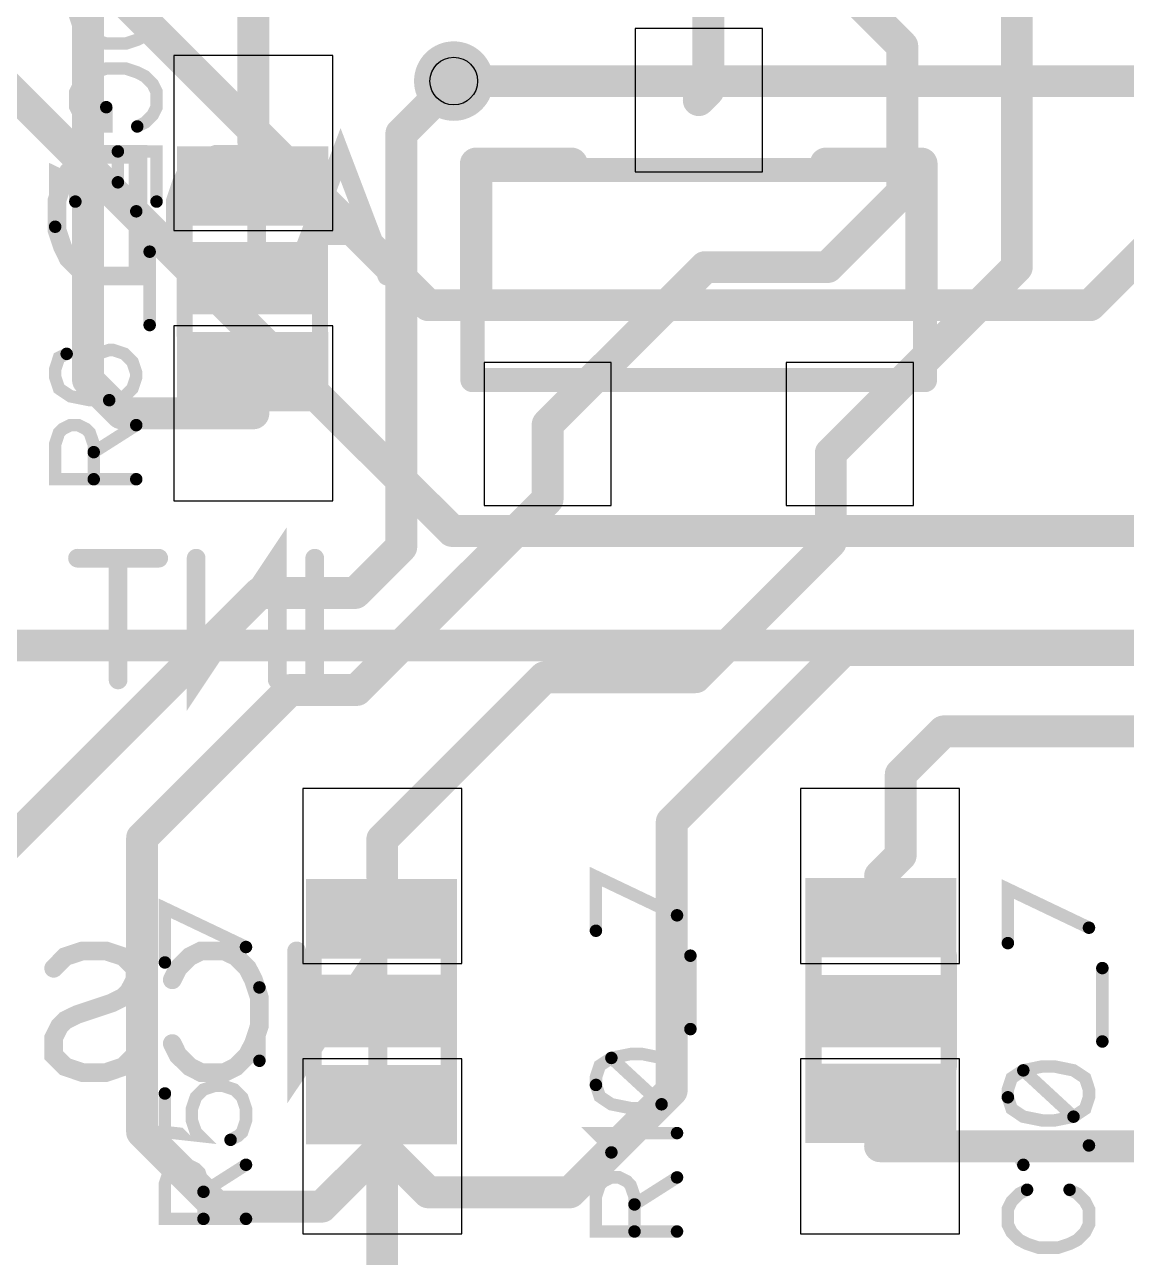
# Model space of a CAD drawing. Extents: x -8.2 to 25.5, y -3.3 to 33.2.
# Drawn here: x 3.19 to 10.12, y 5.5 to 13.25 of the extents above; entities that cross this region are included whole.
import ezdxf

# ---------------------------------------------------------------- set-up
doc = ezdxf.new("R2010")
doc.units = 0
for name, color, linetype in [('Bottom', 6, 'CONTINUOUS'), ('Bottom_Silk', 11, 'CONTINUOUS'), ('Drill_Bottom', 8, 'CONTINUOUS'), ('Drill_Top', 7, 'CONTINUOUS'), ('Top', 5, 'CONTINUOUS'), ('Top_Assy', 1, 'CONTINUOUS'), ('Top_Mask', 3, 'CONTINUOUS'), ('Top_Paste', 4, 'CONTINUOUS'), ('Top_Silk', 2, 'CONTINUOUS')]:
    doc.layers.add(name, color=color, linetype=linetype)

msp = doc.modelspace()

# ---------------------------------------------------------------- linework, layer by layer
at = {"layer": 'Bottom', "linetype": 'CONTINUOUS', "const_width": 0.2}
for points in [[(13.9115, 15.51), (9.8915, 11.49)], [(5.8815, 10.07), (1.4515, 14.5)], [(5.7315, 11.49), (3.4315, 13.79)], [(5.8915, 12.9), (10.4015, 12.9)], [(9.8915, 11.49), (5.7315, 11.49)], [(10.4915, 10.07), (5.8815, 10.07)], [(11.6415, 9.35), (1.5215, 9.35)]]:
    msp.add_lwpolyline(points, dxfattribs=at)
at = {"layer": 'Bottom', "linetype": 'CONTINUOUS'}
for points, const_width in [([(6.0165, 12.9, 1), (5.7665, 12.9, 1), (6.0165, 12.9, 1)], 0.25), ([(5.8415, 12.9, 1), (5.9415, 12.9, 1), (5.8415, 12.9, 1)], 0.1), ([(5.6815, 11.49, 1), (5.7815, 11.49, 1), (5.6815, 11.49, 1)], 0.1), ([(5.6815, 11.49, 1), (5.7815, 11.49, 1), (5.6815, 11.49, 1)], 0.1), ([(9.8415, 11.49, 1), (9.9415, 11.49, 1), (9.8415, 11.49, 1)], 0.1), ([(9.8415, 11.49, 1), (9.9415, 11.49, 1), (9.8415, 11.49, 1)], 0.1), ([(5.8315, 10.07, 1), (5.9315, 10.07, 1), (5.8315, 10.07, 1)], 0.1), ([(5.8315, 10.07, 1), (5.9315, 10.07, 1), (5.8315, 10.07, 1)], 0.1)]:
    msp.add_lwpolyline(points, format="xyb", dxfattribs=dict(at, const_width=const_width))
at = {"layer": 'Bottom_Silk', "linetype": 'CONTINUOUS', "const_width": 0.1176}
for points in [[(4.8872, 11.6734), (5.1795, 12.4391), (5.4709, 11.6734)], [(3.9062, 12.4391), (3.9062, 11.6734), (3.651, 11.6734), (3.5415, 11.7105), (3.4682, 11.7829), (3.432, 11.8562), (3.3958, 11.9649), (3.3958, 12.1476), (3.432, 12.2571), (3.4682, 12.3296), (3.5415, 12.4029), (3.651, 12.4391), (3.9062, 12.4391)], [(4.6519, 12.4391), (4.6519, 11.6734), (4.3967, 11.6734), (4.2872, 11.7105), (4.2139, 11.7829), (4.1777, 11.8562), (4.1415, 11.9649), (4.1415, 12.1476), (4.1777, 12.2571), (4.2139, 12.3296), (4.2872, 12.4029), (4.3967, 12.4391), (4.6519, 12.4391)], [(5.3614, 11.9286), (4.9967, 11.9286)], [(4.2715, 9.8991), (4.2715, 9.1334), (4.7819, 9.8991), (4.7819, 9.1334)], [(4.0362, 9.8991), (3.5258, 9.8991)], [(3.781, 9.8991), (3.781, 9.1334)], [(5.0172, 9.8991), (5.0172, 9.1334)], [(4.9034, 7.4291), (4.9034, 6.6634), (5.4139, 7.4291), (5.4139, 6.6634)], [(3.3758, 7.3196), (3.4482, 7.3929), (3.5577, 7.4291), (3.7034, 7.4291), (3.8129, 7.3929), (3.8862, 7.3196), (3.8862, 7.2471), (3.8491, 7.1739), (3.8129, 7.1376), (3.7405, 7.1014), (3.5215, 7.0281), (3.4482, 6.9919), (3.412, 6.9549), (3.3758, 6.8824), (3.3758, 6.7729), (3.4482, 6.7005), (3.5577, 6.6634), (3.7034, 6.6634), (3.8129, 6.7005), (3.8862, 6.7729)], [(4.1215, 7.2471), (4.1577, 7.3196), (4.231, 7.3929), (4.3034, 7.4291), (4.4491, 7.4291), (4.5224, 7.3929), (4.5949, 7.3196), (4.6319, 7.2471), (4.6681, 7.1376), (4.6681, 6.9549), (4.6319, 6.8462), (4.5949, 6.7729), (4.5224, 6.7005), (4.4491, 6.6634), (4.3034, 6.6634), (4.231, 6.7005), (4.1577, 6.7729), (4.1215, 6.8462)]]:
    msp.add_lwpolyline(points, dxfattribs=at)
at = {"layer": 'Bottom_Silk', "linetype": 'CONTINUOUS', "const_width": 0.0588}
for points in [[(3.8768, 12.4391, 1), (3.9356, 12.4391, 1), (3.8768, 12.4391, 1)], [(4.6225, 12.4391, 1), (4.6813, 12.4391, 1), (4.6225, 12.4391, 1)], [(4.9673, 11.9286, 1), (5.0261, 11.9286, 1), (4.9673, 11.9286, 1)], [(5.332, 11.9286, 1), (5.3909, 11.9286, 1), (5.332, 11.9286, 1)], [(4.8578, 11.6734, 1), (4.9166, 11.6734, 1), (4.8578, 11.6734, 1)], [(5.4415, 11.6734, 1), (5.5004, 11.6734, 1), (5.4415, 11.6734, 1)], [(3.4963, 9.8991, 1), (3.5552, 9.8991, 1), (3.4963, 9.8991, 1)], [(3.7516, 9.8991, 1), (3.8104, 9.8991, 1), (3.7516, 9.8991, 1)], [(4.0068, 9.8991, 1), (4.0656, 9.8991, 1), (4.0068, 9.8991, 1)], [(4.2421, 9.8991, 1), (4.3009, 9.8991, 1), (4.2421, 9.8991, 1)], [(4.9878, 9.8991, 1), (5.0466, 9.8991, 1), (4.9878, 9.8991, 1)], [(3.7516, 9.1334, 1), (3.8104, 9.1334, 1), (3.7516, 9.1334, 1)], [(4.7525, 9.1334, 1), (4.8113, 9.1334, 1), (4.7525, 9.1334, 1)], [(4.9878, 9.1334, 1), (5.0466, 9.1334, 1), (4.9878, 9.1334, 1)], [(4.874, 7.4291, 1), (4.9329, 7.4291, 1), (4.874, 7.4291, 1)], [(3.3463, 7.3196, 1), (3.4052, 7.3196, 1), (3.3463, 7.3196, 1)], [(4.0921, 7.2471, 1), (4.1509, 7.2471, 1), (4.0921, 7.2471, 1)], [(4.0921, 6.8462, 1), (4.1509, 6.8462, 1), (4.0921, 6.8462, 1)], [(3.8568, 6.7729, 1), (3.9156, 6.7729, 1), (3.8568, 6.7729, 1)], [(5.3845, 6.6634, 1), (5.4433, 6.6634, 1), (5.3845, 6.6634, 1)]]:
    msp.add_lwpolyline(points, format="xyb", dxfattribs=at)
at = {"layer": 'Drill_Bottom'}
msp.add_circle((5.8915, 12.9), 0.15, dxfattribs=at)
at = {"layer": 'Drill_Top'}
msp.add_circle((5.8915, 12.9), 0.15, dxfattribs=at)
at = {"layer": 'Top', "linetype": 'CONTINUOUS', "const_width": 0.2}
for points in [[(9.4315, 14.7), (9.4315, 11.73)], [(3.5915, 11.02), (3.5915, 14.46)], [(8.7115, 13.12), (7.6915, 14.14)], [(4.6315, 12.51), (4.6315, 13.73)], [(7.4915, 13.38), (7.4915, 12.84)], [(8.7115, 12.2), (8.7115, 13.12)], [(5.5615, 12.57), (5.8915, 12.9)], [(7.4915, 12.84), (7.4315, 12.78)], [(5.5615, 9.97), (5.5615, 12.57)], [(8.2415, 11.73), (8.7115, 12.2)], [(6.4815, 10.74), (7.4715, 11.73)], [(7.4715, 11.73), (8.2415, 11.73)], [(9.4315, 11.73), (8.3815, 10.68)], [(3.8015, 10.81), (3.5915, 11.02)], [(4.6315, 10.81), (3.8015, 10.81)], [(6.4815, 10.68), (6.4815, 10.74)], [(6.4815, 10.68), (6.4815, 10.27)], [(8.2615, 10.56), (8.3815, 10.68)], [(8.2615, 10), (8.2615, 10.56)], [(6.4815, 10.27), (5.2815, 9.07)], [(7.4115, 9.15), (8.2615, 10)], [(5.2715, 9.68), (5.5615, 9.97)], [(1.8715, 6.88), (4.6715, 9.68)], [(4.6715, 9.68), (5.2715, 9.68)], [(8.3415, 9.32), (7.2615, 8.24)], [(10.9815, 9.32), (8.3415, 9.32)], [(5.4415, 8.13), (6.4615, 9.15)], [(6.4615, 9.15), (7.4115, 9.15)], [(4.8615, 9.07), (3.9315, 8.14)], [(5.2815, 9.07), (4.8615, 9.07)], [(8.9715, 8.81), (8.7015, 8.54)], [(11.0715, 8.81), (8.9715, 8.81)], [(8.7015, 8.54), (8.7015, 8.03)], [(7.2615, 8.24), (7.2615, 6.55)], [(3.9315, 8.14), (3.9315, 6.29)], [(5.4415, 7.9), (5.4415, 8.13)], [(8.7015, 8.03), (8.5715, 7.9)], [(7.2615, 6.55), (6.6215, 5.91)], [(3.9315, 6.29), (4.4015, 5.82)], [(5.0615, 5.82), (5.4415, 6.2)], [(5.4415, 6.2), (5.4415, 3.64)], [(5.7315, 5.91), (5.4415, 6.2)], [(8.5715, 6.2), (10.9815, 6.2)], [(6.6215, 5.91), (5.7315, 5.91)], [(4.4015, 5.82), (5.0615, 5.82)]]:
    msp.add_lwpolyline(points, dxfattribs=at)
at = {"layer": 'Top', "linetype": 'CONTINUOUS'}
for points in [[(7.8315, 13.23), (7.0315, 13.23), (7.0315, 12.33), (7.8315, 12.33), (7.8315, 13.23)], [(4.1315, 13.06), (4.1315, 11.96), (5.1315, 11.96), (5.1315, 13.06), (4.1315, 13.06)], [(4.1315, 11.36), (4.1315, 10.26), (5.1315, 10.26), (5.1315, 11.36), (4.1315, 11.36)], [(6.8815, 11.13), (6.0815, 11.13), (6.0815, 10.23), (6.8815, 10.23), (6.8815, 11.13)], [(8.7815, 11.13), (7.9815, 11.13), (7.9815, 10.23), (8.7815, 10.23), (8.7815, 11.13)], [(4.9415, 8.45), (4.9415, 7.35), (5.9415, 7.35), (5.9415, 8.45), (4.9415, 8.45)], [(9.0715, 7.35), (9.0715, 8.45), (8.0715, 8.45), (8.0715, 7.35), (9.0715, 7.35)], [(4.9415, 6.75), (4.9415, 5.65), (5.9415, 5.65), (5.9415, 6.75), (4.9415, 6.75)], [(9.0715, 5.65), (9.0715, 6.75), (8.0715, 6.75), (8.0715, 5.65), (9.0715, 5.65)]]:
    msp.add_lwpolyline(points, dxfattribs=at)
for points, const_width in [([(8.6615, 13.12, 1), (8.7615, 13.12, 1), (8.6615, 13.12, 1)], 0.1), ([(8.6615, 13.12, 1), (8.7615, 13.12, 1), (8.6615, 13.12, 1)], 0.1), ([(6.0165, 12.9, 1), (5.7665, 12.9, 1), (6.0165, 12.9, 1)], 0.25), ([(5.8415, 12.9, 1), (5.9415, 12.9, 1), (5.8415, 12.9, 1)], 0.1), ([(7.3815, 12.78, 1), (7.4815, 12.78, 1), (7.3815, 12.78, 1)], 0.1), ([(7.4415, 12.84, 1), (7.5415, 12.84, 1), (7.4415, 12.84, 1)], 0.1), ([(7.4415, 12.84, 1), (7.5415, 12.84, 1), (7.4415, 12.84, 1)], 0.1), ([(5.5115, 12.57, 1), (5.6115, 12.57, 1), (5.5115, 12.57, 1)], 0.1), ([(5.5115, 12.57, 1), (5.6115, 12.57, 1), (5.5115, 12.57, 1)], 0.1), ([(4.5815, 12.51, 1), (4.6815, 12.51, 1), (4.5815, 12.51, 1)], 0.1), ([(8.6615, 12.2, 1), (8.7615, 12.2, 1), (8.6615, 12.2, 1)], 0.1), ([(8.6615, 12.2, 1), (8.7615, 12.2, 1), (8.6615, 12.2, 1)], 0.1), ([(7.4215, 11.73, 1), (7.5215, 11.73, 1), (7.4215, 11.73, 1)], 0.1), ([(7.4215, 11.73, 1), (7.5215, 11.73, 1), (7.4215, 11.73, 1)], 0.1), ([(8.1915, 11.73, 1), (8.2915, 11.73, 1), (8.1915, 11.73, 1)], 0.1), ([(8.1915, 11.73, 1), (8.2915, 11.73, 1), (8.1915, 11.73, 1)], 0.1), ([(9.3815, 11.73, 1), (9.4815, 11.73, 1), (9.3815, 11.73, 1)], 0.1), ([(9.3815, 11.73, 1), (9.4815, 11.73, 1), (9.3815, 11.73, 1)], 0.1), ([(3.5415, 11.02, 1), (3.6415, 11.02, 1), (3.5415, 11.02, 1)], 0.1), ([(3.5415, 11.02, 1), (3.6415, 11.02, 1), (3.5415, 11.02, 1)], 0.1), ([(3.7515, 10.81, 1), (3.8515, 10.81, 1), (3.7515, 10.81, 1)], 0.1), ([(3.7515, 10.81, 1), (3.8515, 10.81, 1), (3.7515, 10.81, 1)], 0.1), ([(4.5815, 10.81, 1), (4.6815, 10.81, 1), (4.5815, 10.81, 1)], 0.1), ([(6.4315, 10.74, 1), (6.5315, 10.74, 1), (6.4315, 10.74, 1)], 0.1), ([(6.4315, 10.74, 1), (6.5315, 10.74, 1), (6.4315, 10.74, 1)], 0.1), ([(6.4315, 10.68, 1), (6.5315, 10.68, 1), (6.4315, 10.68, 1)], 0.1), ([(6.4315, 10.68, 1), (6.5315, 10.68, 1), (6.4315, 10.68, 1)], 0.1), ([(8.3315, 10.68, 1), (8.4315, 10.68, 1), (8.3315, 10.68, 1)], 0.1), ([(8.3315, 10.68, 1), (8.4315, 10.68, 1), (8.3315, 10.68, 1)], 0.1), ([(8.2115, 10.56, 1), (8.3115, 10.56, 1), (8.2115, 10.56, 1)], 0.1), ([(8.2115, 10.56, 1), (8.3115, 10.56, 1), (8.2115, 10.56, 1)], 0.1), ([(6.4315, 10.27, 1), (6.5315, 10.27, 1), (6.4315, 10.27, 1)], 0.1), ([(6.4315, 10.27, 1), (6.5315, 10.27, 1), (6.4315, 10.27, 1)], 0.1), ([(8.2115, 10, 1), (8.3115, 10, 1), (8.2115, 10, 1)], 0.1), ([(8.2115, 10, 1), (8.3115, 10, 1), (8.2115, 10, 1)], 0.1), ([(5.5115, 9.97, 1), (5.6115, 9.97, 1), (5.5115, 9.97, 1)], 0.1), ([(5.5115, 9.97, 1), (5.6115, 9.97, 1), (5.5115, 9.97, 1)], 0.1), ([(4.6215, 9.68, 1), (4.7215, 9.68, 1), (4.6215, 9.68, 1)], 0.1), ([(4.6215, 9.68, 1), (4.7215, 9.68, 1), (4.6215, 9.68, 1)], 0.1), ([(5.2215, 9.68, 1), (5.3215, 9.68, 1), (5.2215, 9.68, 1)], 0.1), ([(5.2215, 9.68, 1), (5.3215, 9.68, 1), (5.2215, 9.68, 1)], 0.1), ([(8.2915, 9.32, 1), (8.3915, 9.32, 1), (8.2915, 9.32, 1)], 0.1), ([(8.2915, 9.32, 1), (8.3915, 9.32, 1), (8.2915, 9.32, 1)], 0.1), ([(6.4115, 9.15, 1), (6.5115, 9.15, 1), (6.4115, 9.15, 1)], 0.1), ([(6.4115, 9.15, 1), (6.5115, 9.15, 1), (6.4115, 9.15, 1)], 0.1), ([(7.3615, 9.15, 1), (7.4615, 9.15, 1), (7.3615, 9.15, 1)], 0.1), ([(7.3615, 9.15, 1), (7.4615, 9.15, 1), (7.3615, 9.15, 1)], 0.1), ([(4.8115, 9.07, 1), (4.9115, 9.07, 1), (4.8115, 9.07, 1)], 0.1), ([(4.8115, 9.07, 1), (4.9115, 9.07, 1), (4.8115, 9.07, 1)], 0.1), ([(5.2315, 9.07, 1), (5.3315, 9.07, 1), (5.2315, 9.07, 1)], 0.1), ([(5.2315, 9.07, 1), (5.3315, 9.07, 1), (5.2315, 9.07, 1)], 0.1), ([(8.9215, 8.81, 1), (9.0215, 8.81, 1), (8.9215, 8.81, 1)], 0.1), ([(8.9215, 8.81, 1), (9.0215, 8.81, 1), (8.9215, 8.81, 1)], 0.1), ([(8.6515, 8.54, 1), (8.7515, 8.54, 1), (8.6515, 8.54, 1)], 0.1), ([(8.6515, 8.54, 1), (8.7515, 8.54, 1), (8.6515, 8.54, 1)], 0.1), ([(7.2115, 8.24, 1), (7.3115, 8.24, 1), (7.2115, 8.24, 1)], 0.1), ([(7.2115, 8.24, 1), (7.3115, 8.24, 1), (7.2115, 8.24, 1)], 0.1), ([(3.8815, 8.14, 1), (3.9815, 8.14, 1), (3.8815, 8.14, 1)], 0.1), ([(3.8815, 8.14, 1), (3.9815, 8.14, 1), (3.8815, 8.14, 1)], 0.1), ([(5.3915, 8.13, 1), (5.4915, 8.13, 1), (5.3915, 8.13, 1)], 0.1), ([(5.3915, 8.13, 1), (5.4915, 8.13, 1), (5.3915, 8.13, 1)], 0.1), ([(8.6515, 8.03, 1), (8.7515, 8.03, 1), (8.6515, 8.03, 1)], 0.1), ([(8.6515, 8.03, 1), (8.7515, 8.03, 1), (8.6515, 8.03, 1)], 0.1), ([(5.3915, 7.9, 1), (5.4915, 7.9, 1), (5.3915, 7.9, 1)], 0.1), ([(8.5215, 7.9, 1), (8.6215, 7.9, 1), (8.5215, 7.9, 1)], 0.1), ([(7.2115, 6.55, 1), (7.3115, 6.55, 1), (7.2115, 6.55, 1)], 0.1), ([(7.2115, 6.55, 1), (7.3115, 6.55, 1), (7.2115, 6.55, 1)], 0.1), ([(3.8815, 6.29, 1), (3.9815, 6.29, 1), (3.8815, 6.29, 1)], 0.1), ([(3.8815, 6.29, 1), (3.9815, 6.29, 1), (3.8815, 6.29, 1)], 0.1), ([(5.3915, 6.2, 1), (5.4915, 6.2, 1), (5.3915, 6.2, 1)], 0.1), ([(5.3915, 6.2, 1), (5.4915, 6.2, 1), (5.3915, 6.2, 1)], 0.1), ([(5.3915, 6.2, 1), (5.4915, 6.2, 1), (5.3915, 6.2, 1)], 0.1), ([(8.5215, 6.2, 1), (8.6215, 6.2, 1), (8.5215, 6.2, 1)], 0.1), ([(5.6815, 5.91, 1), (5.7815, 5.91, 1), (5.6815, 5.91, 1)], 0.1), ([(5.6815, 5.91, 1), (5.7815, 5.91, 1), (5.6815, 5.91, 1)], 0.1), ([(6.5715, 5.91, 1), (6.6715, 5.91, 1), (6.5715, 5.91, 1)], 0.1), ([(6.5715, 5.91, 1), (6.6715, 5.91, 1), (6.5715, 5.91, 1)], 0.1), ([(4.3515, 5.82, 1), (4.4515, 5.82, 1), (4.3515, 5.82, 1)], 0.1), ([(4.3515, 5.82, 1), (4.4515, 5.82, 1), (4.3515, 5.82, 1)], 0.1), ([(5.0115, 5.82, 1), (5.1115, 5.82, 1), (5.0115, 5.82, 1)], 0.1), ([(5.0115, 5.82, 1), (5.1115, 5.82, 1), (5.0115, 5.82, 1)], 0.1)]:
    msp.add_lwpolyline(points, format="xyb", dxfattribs=dict(at, const_width=const_width))
at = {"layer": 'Top_Assy', "linetype": 'CONTINUOUS'}
for points, const_width in [([(4.0227, 13.4762), (3.5122, 13.4762), (3.5122, 13.306), (3.5369, 13.233), (3.5852, 13.1842), (3.6341, 13.16), (3.7065, 13.1359), (3.8284, 13.1359), (3.9014, 13.16), (3.9497, 13.1842), (3.9985, 13.233), (4.0227, 13.306), (4.0227, 13.4762)], 0.0784), ([(3.9014, 12.6146), (3.9497, 12.6387), (3.9985, 12.6876), (4.0227, 12.7359), (4.0227, 12.833), (3.9985, 12.8819), (3.9497, 12.9302), (3.9014, 12.9549), (3.8284, 12.979), (3.7065, 12.979), (3.6341, 12.9549), (3.5852, 12.9302), (3.5369, 12.8819), (3.5122, 12.833), (3.5122, 12.7359), (3.5369, 12.6876), (3.5852, 12.6387), (3.6341, 12.6146), (3.7065, 12.6146), (3.7065, 12.7359)], 0.0784), ([(4.0227, 12.1421), (4.0227, 12.4577), (3.5122, 12.4577), (3.5122, 12.1421)], 0.0784), ([(3.7795, 12.4577), (3.7795, 12.2634)], 0.0784), ([(6.0091, 11.0196), (6.0091, 12.3405)], 0.1524), ([(6.0091, 12.3405), (8.8539, 12.3405)], 0.1524), ([(8.8539, 12.3405), (8.8539, 11.0196)], 0.1524), ([(4.1996, 11.3041), (4.1996, 12.0159)], 0.1016), ([(5.0505, 11.3041), (5.0505, 12.0159)], 0.1016), ([(8.8539, 11.0196), (6.0091, 11.0196)], 0.1524), ([(5.0096, 6.6941), (5.0096, 7.4059)], 0.1016), ([(5.8605, 6.6941), (5.8605, 7.4059)], 0.1016), ([(8.1526, 7.4059), (8.1526, 6.6941)], 0.1016), ([(9.0035, 7.4059), (9.0035, 6.6941)], 0.1016)]:
    msp.add_lwpolyline(points, dxfattribs=dict(at, const_width=const_width))
for points, const_width in [([(3.6869, 12.7359, 1), (3.7261, 12.7359, 1), (3.6869, 12.7359, 1)], 0.0392), ([(3.8818, 12.6146, 1), (3.921, 12.6146, 1), (3.8818, 12.6146, 1)], 0.0392), ([(3.7599, 12.4577, 1), (3.7991, 12.4577, 1), (3.7599, 12.4577, 1)], 0.0392), ([(5.971, 12.3405, 1), (6.0472, 12.3405, 1), (5.971, 12.3405, 1)], 0.0762), ([(5.971, 12.3405, 1), (6.0472, 12.3405, 1), (5.971, 12.3405, 1)], 0.0762), ([(8.8158, 12.3405, 1), (8.892, 12.3405, 1), (8.8158, 12.3405, 1)], 0.0762), ([(8.8158, 12.3405, 1), (8.892, 12.3405, 1), (8.8158, 12.3405, 1)], 0.0762), ([(3.7599, 12.2634, 1), (3.7991, 12.2634, 1), (3.7599, 12.2634, 1)], 0.0392), ([(3.4926, 12.1421, 1), (3.5318, 12.1421, 1), (3.4926, 12.1421, 1)], 0.0392), ([(4.0031, 12.1421, 1), (4.0423, 12.1421, 1), (4.0031, 12.1421, 1)], 0.0392), ([(4.1742, 12.0159, 1), (4.225, 12.0159, 1), (4.1742, 12.0159, 1)], 0.0508), ([(5.0251, 12.0159, 1), (5.0759, 12.0159, 1), (5.0251, 12.0159, 1)], 0.0508), ([(4.1742, 11.3041, 1), (4.225, 11.3041, 1), (4.1742, 11.3041, 1)], 0.0508), ([(5.0251, 11.3041, 1), (5.0759, 11.3041, 1), (5.0251, 11.3041, 1)], 0.0508), ([(5.971, 11.0196, 1), (6.0472, 11.0196, 1), (5.971, 11.0196, 1)], 0.0762), ([(5.971, 11.0196, 1), (6.0472, 11.0196, 1), (5.971, 11.0196, 1)], 0.0762), ([(8.8158, 11.0196, 1), (8.892, 11.0196, 1), (8.8158, 11.0196, 1)], 0.0762), ([(8.8158, 11.0196, 1), (8.892, 11.0196, 1), (8.8158, 11.0196, 1)], 0.0762), ([(4.9842, 7.4059, 1), (5.035, 7.4059, 1), (4.9842, 7.4059, 1)], 0.0508), ([(5.8351, 7.4059, 1), (5.8859, 7.4059, 1), (5.8351, 7.4059, 1)], 0.0508), ([(8.1272, 7.4059, 1), (8.178, 7.4059, 1), (8.1272, 7.4059, 1)], 0.0508), ([(8.9781, 7.4059, 1), (9.0289, 7.4059, 1), (8.9781, 7.4059, 1)], 0.0508), ([(4.9842, 6.6941, 1), (5.035, 6.6941, 1), (4.9842, 6.6941, 1)], 0.0508), ([(5.8351, 6.6941, 1), (5.8859, 6.6941, 1), (5.8351, 6.6941, 1)], 0.0508), ([(8.1272, 6.6941, 1), (8.178, 6.6941, 1), (8.1272, 6.6941, 1)], 0.0508), ([(8.9781, 6.6941, 1), (9.0289, 6.6941, 1), (8.9781, 6.6941, 1)], 0.0508)]:
    msp.add_lwpolyline(points, format="xyb", dxfattribs=dict(at, const_width=const_width))
at = {"layer": 'Top_Assy'}
for points in [[(4.1514, 12.4902), (5.1018, 12.4902), (4.1514, 11.9908), (5.1018, 11.9908)], [(4.1514, 11.3218), (5.1018, 11.3218), (4.1514, 10.8225), (5.1018, 10.8225)], [(4.9614, 7.8802), (5.9118, 7.8802), (4.9614, 7.3808), (5.9118, 7.3808)], [(9.0516, 7.3882), (8.1013, 7.3882), (9.0516, 7.8875), (8.1013, 7.8875)], [(4.9614, 6.7118), (5.9118, 6.7118), (4.9614, 6.2125), (5.9118, 6.2125)], [(9.0516, 6.2198), (8.1013, 6.2198), (9.0516, 6.7192), (8.1013, 6.7192)]]:
    msp.add_solid(points, dxfattribs=at)
at = {"layer": 'Top_Mask', "linetype": 'CONTINUOUS'}
for points in [[(7.8315, 13.23), (7.0315, 13.23), (7.0315, 12.33), (7.8315, 12.33), (7.8315, 13.23)], [(4.1315, 13.06), (4.1315, 11.96), (5.1315, 11.96), (5.1315, 13.06), (4.1315, 13.06)], [(4.1315, 11.36), (4.1315, 10.26), (5.1315, 10.26), (5.1315, 11.36), (4.1315, 11.36)], [(6.8815, 11.13), (6.0815, 11.13), (6.0815, 10.23), (6.8815, 10.23), (6.8815, 11.13)], [(8.7815, 11.13), (7.9815, 11.13), (7.9815, 10.23), (8.7815, 10.23), (8.7815, 11.13)], [(4.9415, 8.45), (4.9415, 7.35), (5.9415, 7.35), (5.9415, 8.45), (4.9415, 8.45)], [(9.0715, 7.35), (9.0715, 8.45), (8.0715, 8.45), (8.0715, 7.35), (9.0715, 7.35)], [(4.9415, 6.75), (4.9415, 5.65), (5.9415, 5.65), (5.9415, 6.75), (4.9415, 6.75)], [(9.0715, 5.65), (9.0715, 6.75), (8.0715, 6.75), (8.0715, 5.65), (9.0715, 5.65)]]:
    msp.add_lwpolyline(points, dxfattribs=at)
at = {"layer": 'Top_Paste', "linetype": 'CONTINUOUS'}
for points in [[(7.8315, 13.23), (7.0315, 13.23), (7.0315, 12.33), (7.8315, 12.33), (7.8315, 13.23)], [(4.1315, 13.06), (4.1315, 11.96), (5.1315, 11.96), (5.1315, 13.06), (4.1315, 13.06)], [(4.1315, 11.36), (4.1315, 10.26), (5.1315, 10.26), (5.1315, 11.36), (4.1315, 11.36)], [(6.8815, 11.13), (6.0815, 11.13), (6.0815, 10.23), (6.8815, 10.23), (6.8815, 11.13)], [(8.7815, 11.13), (7.9815, 11.13), (7.9815, 10.23), (8.7815, 10.23), (8.7815, 11.13)], [(4.9415, 8.45), (4.9415, 7.35), (5.9415, 7.35), (5.9415, 8.45), (4.9415, 8.45)], [(9.0715, 7.35), (9.0715, 8.45), (8.0715, 8.45), (8.0715, 7.35), (9.0715, 7.35)], [(4.9415, 6.75), (4.9415, 5.65), (5.9415, 5.65), (5.9415, 6.75), (4.9415, 6.75)], [(9.0715, 5.65), (9.0715, 6.75), (8.0715, 6.75), (8.0715, 5.65), (9.0715, 5.65)]]:
    msp.add_lwpolyline(points, dxfattribs=at)
at = {"layer": 'Top_Silk', "linetype": 'CONTINUOUS'}
for points, const_width in [([(6.6316, 12.3801), (6.0316, 12.3801)], 0.2032), ([(6.0316, 12.3801), (6.0316, 11.58)], 0.2032), ([(8.2315, 12.3801), (8.8315, 12.3801)], 0.2032), ([(8.8315, 12.3801), (8.8315, 11.58)], 0.2032), ([(3.895, 12.081), (3.3851, 12.3242), (3.3851, 11.9839)], 0.0784), ([(3.9793, 11.3654), (3.9793, 11.827)], 0.0784), ([(3.4576, 11.1844), (3.4093, 11.1603), (3.3852, 11.0873), (3.3852, 11.039), (3.4093, 10.966), (3.4823, 10.9171), (3.6036, 10.893), (3.7249, 10.893), (3.822, 10.9171), (3.8709, 10.966), (3.895, 11.039), (3.895, 11.0631), (3.8709, 11.1356), (3.822, 11.1844), (3.749, 11.2086), (3.7249, 11.2086), (3.6519, 11.1844), (3.6036, 11.1356), (3.5794, 11.0631), (3.5794, 11.039), (3.6036, 10.966), (3.6519, 10.9171), (3.7249, 10.893)], 0.0784), ([(3.6277, 10.3958), (3.6277, 10.6143), (3.603, 10.6873), (3.5789, 10.712), (3.5306, 10.7361), (3.4817, 10.7361), (3.4334, 10.712), (3.4087, 10.6873), (3.3846, 10.6143), (3.3846, 10.3958), (3.895, 10.3958)], 0.0784), ([(3.6277, 10.566), (3.895, 10.7361)], 0.0784), ([(7.295, 7.6527), (6.7851, 7.8959), (6.7851, 7.5556)], 0.0784), ([(9.885, 7.5748), (9.3751, 7.818), (9.3751, 7.4777)], 0.0784), ([(4.585, 7.4534), (4.0751, 7.6965), (4.0751, 7.3562)], 0.0784), ([(7.3793, 6.9371), (7.3793, 7.3987)], 0.0784), ([(9.9693, 6.8592), (9.9693, 7.3208)], 0.0784), ([(4.6693, 6.7378), (4.6693, 7.1994)], 0.0784), ([(6.7852, 6.586), (6.8093, 6.513), (6.8823, 6.4641), (7.0036, 6.44), (7.0766, 6.44), (7.1979, 6.4641), (7.2709, 6.513), (7.295, 6.586), (7.295, 6.6343), (7.2709, 6.7073), (7.1979, 6.7556), (7.0766, 6.7803), (7.0036, 6.7803), (6.8823, 6.7556), (6.8093, 6.7073), (6.7852, 6.6343), (6.7852, 6.586)], 0.0784), ([(6.8823, 6.7556), (7.1979, 6.4641)], 0.0784), ([(9.3752, 6.5081), (9.3993, 6.4351), (9.4723, 6.3862), (9.5936, 6.3621), (9.6666, 6.3621), (9.7879, 6.3862), (9.8609, 6.4351), (9.885, 6.5081), (9.885, 6.5564), (9.8609, 6.6294), (9.7879, 6.6776), (9.6666, 6.7024), (9.5936, 6.7024), (9.4723, 6.6776), (9.3993, 6.6294), (9.3751, 6.5564), (9.3752, 6.5081)], 0.0784), ([(9.4723, 6.6776), (9.7879, 6.3862)], 0.0784), ([(4.0752, 6.5321), (4.0752, 6.2895), (4.2936, 6.2653), (4.2694, 6.2895), (4.2447, 6.3625), (4.2447, 6.4349), (4.2694, 6.5079), (4.3177, 6.5568), (4.3907, 6.5809), (4.439, 6.5809), (4.512, 6.5568), (4.5609, 6.5079), (4.585, 6.4349), (4.585, 6.3625), (4.5609, 6.2895), (4.5362, 6.2653), (4.4879, 6.2406)], 0.0784), ([(6.8823, 6.1613), (6.8576, 6.2101), (6.7852, 6.2831), (7.295, 6.2831)], 0.0784), ([(9.4723, 6.0833), (9.4476, 6.1322), (9.3752, 6.2052), (9.885, 6.2052)], 0.0784), ([(4.3177, 5.7435), (4.3177, 5.9619), (4.293, 6.0349), (4.2689, 6.0596), (4.2206, 6.0838), (4.1717, 6.0838), (4.1234, 6.0596), (4.0987, 6.0349), (4.0746, 5.9619), (4.0746, 5.7435), (4.585, 5.7435)], 0.0784), ([(4.3177, 5.9136), (4.585, 6.0838)], 0.0784), ([(7.0277, 5.6641), (7.0277, 5.8826), (7.003, 5.9556), (6.9789, 5.9803), (6.9306, 6.0044), (6.8817, 6.0044), (6.8334, 5.9803), (6.8087, 5.9556), (6.7846, 5.8826), (6.7846, 5.6641), (7.295, 5.6641)], 0.0784), ([(7.0277, 5.8343), (7.295, 6.0044)], 0.0784), ([(9.4959, 5.9265), (9.4476, 5.9023), (9.3987, 5.8535), (9.3746, 5.8052), (9.3746, 5.708), (9.3987, 5.6592), (9.4476, 5.6109), (9.4959, 5.5862), (9.5689, 5.562), (9.6907, 5.562), (9.7632, 5.5862), (9.812, 5.6109), (9.8603, 5.6592), (9.885, 5.708), (9.885, 5.8052), (9.8603, 5.8535), (9.812, 5.9023), (9.7632, 5.9265)], 0.0784)]:
    msp.add_lwpolyline(points, dxfattribs=dict(at, const_width=const_width))
for points, const_width in [([(5.9808, 12.3801, 1), (6.0824, 12.3801, 1), (5.9808, 12.3801, 1)], 0.1016), ([(5.9808, 12.3801, 1), (6.0824, 12.3801, 1), (5.9808, 12.3801, 1)], 0.1016), ([(6.5808, 12.3801, 1), (6.6824, 12.3801, 1), (6.5808, 12.3801, 1)], 0.1016), ([(8.1807, 12.3801, 1), (8.2823, 12.3801, 1), (8.1807, 12.3801, 1)], 0.1016), ([(8.7807, 12.3801, 1), (8.8823, 12.3801, 1), (8.7807, 12.3801, 1)], 0.1016), ([(8.7807, 12.3801, 1), (8.8823, 12.3801, 1), (8.7807, 12.3801, 1)], 0.1016), ([(3.8754, 12.081, 1), (3.9146, 12.081, 1), (3.8754, 12.081, 1)], 0.0392), ([(3.3655, 11.9839, 1), (3.4048, 11.9839, 1), (3.3655, 11.9839, 1)], 0.0392), ([(3.9596, 11.827, 1), (3.9989, 11.827, 1), (3.9596, 11.827, 1)], 0.0392), ([(5.9808, 11.58, 1), (6.0824, 11.58, 1), (5.9808, 11.58, 1)], 0.1016), ([(8.7807, 11.58, 1), (8.8823, 11.58, 1), (8.7807, 11.58, 1)], 0.1016), ([(3.9596, 11.3654, 1), (3.9989, 11.3654, 1), (3.9596, 11.3654, 1)], 0.0392), ([(3.438, 11.1844, 1), (3.4772, 11.1844, 1), (3.438, 11.1844, 1)], 0.0392), ([(3.7053, 10.893, 1), (3.7445, 10.893, 1), (3.7053, 10.893, 1)], 0.0392), ([(3.8754, 10.7361, 1), (3.9146, 10.7361, 1), (3.8754, 10.7361, 1)], 0.0392), ([(3.6081, 10.566, 1), (3.6473, 10.566, 1), (3.6081, 10.566, 1)], 0.0392), ([(3.6081, 10.3958, 1), (3.6473, 10.3958, 1), (3.6081, 10.3958, 1)], 0.0392), ([(3.8754, 10.3958, 1), (3.9146, 10.3958, 1), (3.8754, 10.3958, 1)], 0.0392), ([(7.2754, 7.6527, 1), (7.3146, 7.6527, 1), (7.2754, 7.6527, 1)], 0.0392), ([(9.8654, 7.5748, 1), (9.9046, 7.5748, 1), (9.8654, 7.5748, 1)], 0.0392), ([(6.7655, 7.5556, 1), (6.8048, 7.5556, 1), (6.7655, 7.5556, 1)], 0.0392), ([(4.5654, 7.4534, 1), (4.6046, 7.4534, 1), (4.5654, 7.4534, 1)], 0.0392), ([(9.3555, 7.4777, 1), (9.3948, 7.4777, 1), (9.3555, 7.4777, 1)], 0.0392), ([(4.0555, 7.3562, 1), (4.0948, 7.3562, 1), (4.0555, 7.3562, 1)], 0.0392), ([(7.3596, 7.3987, 1), (7.3989, 7.3987, 1), (7.3596, 7.3987, 1)], 0.0392), ([(9.9496, 7.3208, 1), (9.9889, 7.3208, 1), (9.9496, 7.3208, 1)], 0.0392), ([(4.6496, 7.1994, 1), (4.6889, 7.1994, 1), (4.6496, 7.1994, 1)], 0.0392), ([(7.3596, 6.9371, 1), (7.3989, 6.9371, 1), (7.3596, 6.9371, 1)], 0.0392), ([(9.9496, 6.8592, 1), (9.9889, 6.8592, 1), (9.9496, 6.8592, 1)], 0.0392), ([(4.6496, 6.7378, 1), (4.6889, 6.7378, 1), (4.6496, 6.7378, 1)], 0.0392), ([(6.8627, 6.7556, 1), (6.9019, 6.7556, 1), (6.8627, 6.7556, 1)], 0.0392), ([(9.4527, 6.6776, 1), (9.4919, 6.6776, 1), (9.4527, 6.6776, 1)], 0.0392), ([(6.7655, 6.586, 1), (6.8048, 6.586, 1), (6.7655, 6.586, 1)], 0.0392), ([(4.0555, 6.5321, 1), (4.0948, 6.5321, 1), (4.0555, 6.5321, 1)], 0.0392), ([(9.3555, 6.5081, 1), (9.3948, 6.5081, 1), (9.3555, 6.5081, 1)], 0.0392), ([(7.1783, 6.4641, 1), (7.2175, 6.4641, 1), (7.1783, 6.4641, 1)], 0.0392), ([(9.7683, 6.3862, 1), (9.8075, 6.3862, 1), (9.7683, 6.3862, 1)], 0.0392), ([(7.2754, 6.2831, 1), (7.3146, 6.2831, 1), (7.2754, 6.2831, 1)], 0.0392), ([(4.4683, 6.2406, 1), (4.5075, 6.2406, 1), (4.4683, 6.2406, 1)], 0.0392), ([(9.8654, 6.2052, 1), (9.9046, 6.2052, 1), (9.8654, 6.2052, 1)], 0.0392), ([(6.8627, 6.1613, 1), (6.9019, 6.1613, 1), (6.8627, 6.1613, 1)], 0.0392), ([(4.5654, 6.0838, 1), (4.6046, 6.0838, 1), (4.5654, 6.0838, 1)], 0.0392), ([(9.4527, 6.0833, 1), (9.4919, 6.0833, 1), (9.4527, 6.0833, 1)], 0.0392), ([(7.2754, 6.0044, 1), (7.3146, 6.0044, 1), (7.2754, 6.0044, 1)], 0.0392), ([(4.2981, 5.9136, 1), (4.3373, 5.9136, 1), (4.2981, 5.9136, 1)], 0.0392), ([(9.4763, 5.9265, 1), (9.5155, 5.9265, 1), (9.4763, 5.9265, 1)], 0.0392), ([(9.7436, 5.9265, 1), (9.7828, 5.9265, 1), (9.7436, 5.9265, 1)], 0.0392), ([(7.0081, 5.8343, 1), (7.0473, 5.8343, 1), (7.0081, 5.8343, 1)], 0.0392), ([(4.2981, 5.7435, 1), (4.3373, 5.7435, 1), (4.2981, 5.7435, 1)], 0.0392), ([(4.5654, 5.7435, 1), (4.6046, 5.7435, 1), (4.5654, 5.7435, 1)], 0.0392), ([(7.0081, 5.6641, 1), (7.0473, 5.6641, 1), (7.0081, 5.6641, 1)], 0.0392), ([(7.2754, 5.6641, 1), (7.3146, 5.6641, 1), (7.2754, 5.6641, 1)], 0.0392)]:
    msp.add_lwpolyline(points, format="xyb", dxfattribs=dict(at, const_width=const_width))
at = {"layer": 'Top_Silk'}
for points in [[(4.2505, 11.8886), (5.0129, 11.8886), (4.2505, 11.432), (5.0129, 11.432)], [(5.0605, 7.2786), (5.8229, 7.2786), (5.0605, 6.822), (5.8229, 6.822)], [(8.9525, 6.8214), (8.1901, 6.8214), (8.9525, 7.278), (8.1901, 7.278)]]:
    msp.add_solid(points, dxfattribs=at)

doc.saveas('drawing.dxf')
